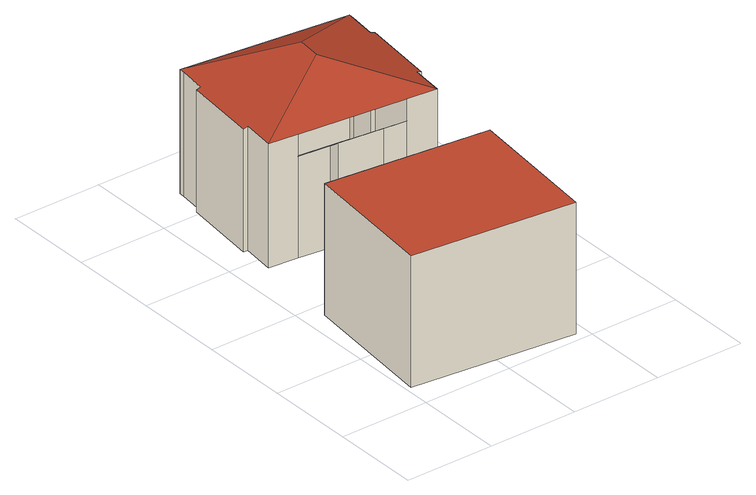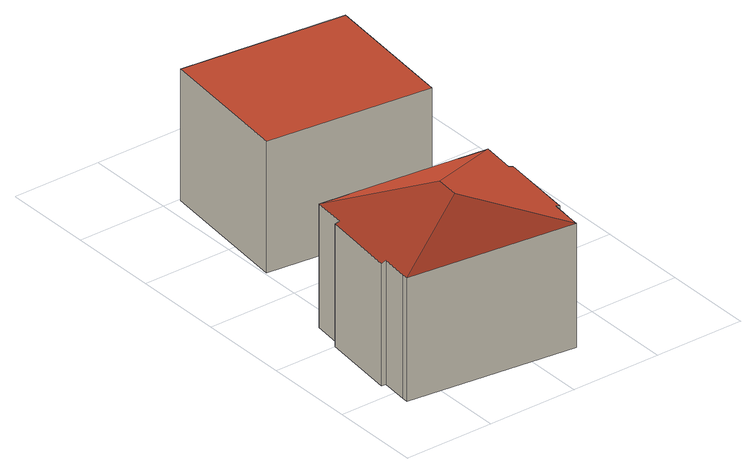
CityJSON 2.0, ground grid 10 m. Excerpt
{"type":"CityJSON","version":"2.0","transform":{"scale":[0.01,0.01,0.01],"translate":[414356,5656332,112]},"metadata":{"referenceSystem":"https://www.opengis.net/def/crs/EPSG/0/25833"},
"CityObjects":{
"building1":{"type":"Building","attributes":{"Dachtyp_tdc":"tdcPolyFlatRoof","Gemeindeschluessel":14612000,"Dachneigung":0,"QualitaetDacherkennung":56,"Geometrietyp2DReferenz":"3000","measuredHeight":14.56,"function":"31001_9998","roofType":"1000"},"geometry":[{"type":"Solid","lod":"2","boundaries":[[[[0,1,2,3]],[[1,4,5,2]],[[4,6,7,5]],[[6,0,3,7]],[[6,4,1,0]],[[3,2,5,7]]]],"semantics":{"surfaces":[{"type":"WallSurface"},{"type":"RoofSurface"},{"type":"GroundSurface"}],"values":[[0,0,0,0,1,2]]}}]},
"building2":{"type":"Building","attributes":{"Gemeindeschluessel":14612000,"Geometrietyp2DReferenz":"3000","function":"31001_9998","roofType":"9999"},"children":["building2-1","building2-2"]},
"building2-1":{"type":"BuildingPart","attributes":{"Dachtyp_tdc":"tdcHipRoof","Dachneigung":18.34,"QualitaetDacherkennung":44,"Geometrietyp2DReferenz":"3000","measuredHeight":16.9,"roofType":"3200"},"parents":["building2"],"geometry":[{"type":"MultiSurface","lod":"2","boundaries":[[[8,9,10,11]],[[9,12,13,10]],[[12,14,15,13]],[[14,16,17,15]],[[16,18,19,20,17]],[[21,22,23,24,25]],[[22,26,27,23]],[[26,28,29,27]],[[28,30,31,29]],[[30,32,33,31]],[[32,34,35,33]],[[34,36,37,35]],[[36,38,39,37]],[[38,40,41,39]],[[40,42,43,41]],[[42,44,45,43]],[[44,8,11,45]],[[40,38,46]],[[26,22,21,18,16,14,47]],[[38,36,34,32,30,28,26,47,46]],[[14,12,9,8,44,42,40,46,47]],[[11,10,13,15,17,20,24,23,27,29,31,33,35,37,39,41,43,45]]],"semantics":{"surfaces":[{"type":"WallSurface"},{"type":"RoofSurface"},{"type":"GroundSurface"}],"values":[0,0,0,0,0,0,0,0,0,0,0,0,0,0,0,0,0,1,1,1,1,2]}}]},
"building2-2":{"type":"BuildingPart","attributes":{"Dachtyp_tdc":"tdcPolyFlatRoof","Dachneigung":37.01,"QualitaetDacherkennung":21,"Geometrietyp2DReferenz":"3000","measuredHeight":12.39,"roofType":"2100"},"parents":["building2"],"geometry":[{"type":"MultiSurface","lod":"2","boundaries":[[[24,20,17,48,49,50,51,23]],[[19,52,17,20]],[[52,53,48,17]],[[53,54,49,48]],[[54,55,50,49]],[[55,56,51,50]],[[56,57,23,51]],[[57,25,24,23]],[[57,56,55,54,53,52,19,25]]],"semantics":{"surfaces":[{"type":"GroundSurface"},{"type":"WallSurface"},{"type":"RoofSurface"}],"values":[0,1,1,1,1,1,1,1,2]}}]}
},
"vertices":[
[2018,1590,1544],[1849,55,1544],[1849,55,88],[2018,1590,88],[20,255,1544],[20,255,88],[191,1792,1544],[191,1792,88],
[2389,3818,1405],[2294,2984,1406],[2294,2984,53],[2389,3818,53],[2242,2991,1424],[2242,2991,53],[2201,2626,1424],[2201,2626,53],[1867,2662,1424],[1867,2662,53],[1867,2663,1424],[1867,2663,1179],[1867,2663,53],[663,2797,1424],[663,2796,1424],[663,2796,53],[663,2797,53],[663,2797,1179],[335,2834,1425],[335,2834,53],[376,3200,1424],[376,3200,53],[326,3205,1408],[326,3205,53],[421,4044,1408],[421,4044,53],[470,4039,1424],[470,4039,53],[503,4339,1424],[503,4339,53],[511,4405,1424],[511,4405,53],[2377,4190,1424],[2377,4190,53],[2370,4125,1424],[2370,4125,53],[2336,3823,1424],[2336,3823,53],[1398,3677,1743],[1368,3414,1743],
[1515,2702,53],[1498,2552,53],[999,2608,53],[1017,2757,53],[1867,2662,1179],[1515,2702,1179],[1498,2552,1293],[999,2608,1293],[1017,2757,1180],[663,2796,1180]
]}
